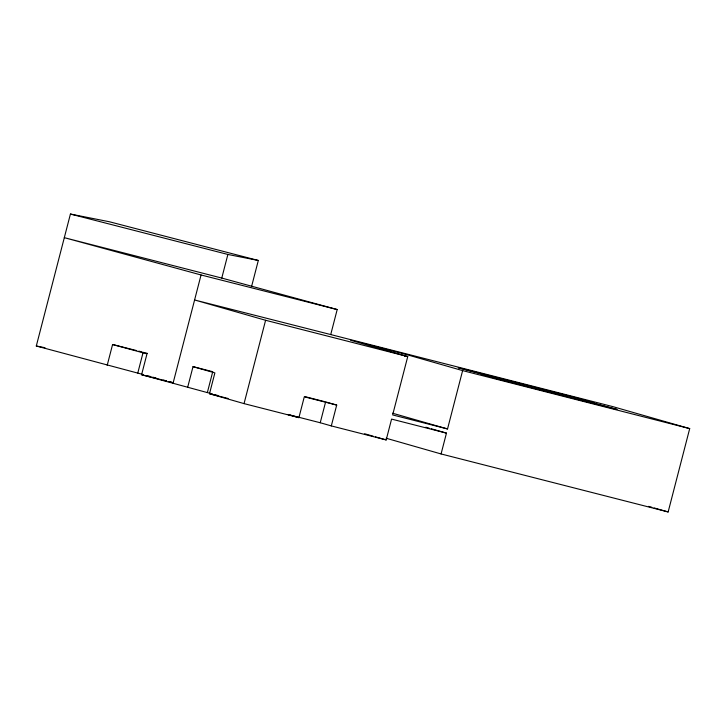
<?xml version="1.0" encoding="UTF-8"?>
<svg xmlns="http://www.w3.org/2000/svg" width="726" height="726" viewBox="0 0 726 726"><rect width="100%" height="100%" fill="white"/><g stroke="black" fill="none" stroke-linecap="round" stroke-linejoin="round"><path stroke-width="1.09" d="M143.149 374.534L36.3 346.003L70.422 214.052L109.408 221.757L258.311 260.471L251.541 286.643M107.194 365.341L112.584 344.505L136.606 350.576M137.777 373.064L143.158 352.228M212.564 394.009L141.588 374.725L146.979 353.889L112.584 344.505M173.042 383.31L201.057 274.972L64.315 237.665L221.775 278.067L337.191 309.557L330.729 334.559L194.595 299.974L265.598 320.275L407.74 356.584L392.648 414.927L447.534 428.948L462.625 370.605L405.498 354.27L350.613 340.249L407.74 356.584M187.626 387.475L193.016 366.648L212.745 371.685L207.364 392.521M221.775 278.067L227.882 254.454L258.311 260.471M330.729 334.559L612.69 406.587L689.7 428.612L668.147 511.948L441.072 453.95L446.463 433.113L391.577 419.093L386.187 439.929L331.31 425.908L336.701 405.072L304.303 396.795L298.912 417.631L244.045 403.62L209.496 393.737L214.887 372.901L193.016 366.648M244.045 403.62L265.598 320.275M331.31 425.908L320.23 422.741L325.62 401.905L336.701 405.072M404.945 356.43L405.498 354.27M36.3 346.003L44.967 347.709M201.057 274.972L337.191 309.557M138.793 351.13L142.069 351.956M141.588 374.725L166.708 381.068L163.577 380.106M462.625 370.605L689.7 428.612M305.101 396.659L324.54 401.632M209.496 393.737L228.136 398.492M320.23 422.741L287.832 414.464L298.912 417.631M70.422 214.052L227.882 254.454M144.238 352.518L147.46 353.399M147.451 375.705L150.672 376.585M152.823 377.166L156.045 378.046M392.566 413.221L447.534 428.948M425.853 427.215L429.102 428.149M431.271 428.767L446.463 433.113M648.627 506.367L651.875 507.292M654.044 507.919L668.147 511.948M386.105 438.223L441.072 453.95M364.634 433.758L373.255 436.226M375.406 436.843L386.187 439.929M214.651 394.608L217.773 395.498M172.171 382.448L168.895 381.622L172.171 382.448M500.223 378.446L458.269 367.728L497.256 378.391L481.22 374.298L496.52 378.673L617.036 409.455L577.851 398.746L594.049 402.885L578.794 398.52L500.223 378.446"/></g></svg>
